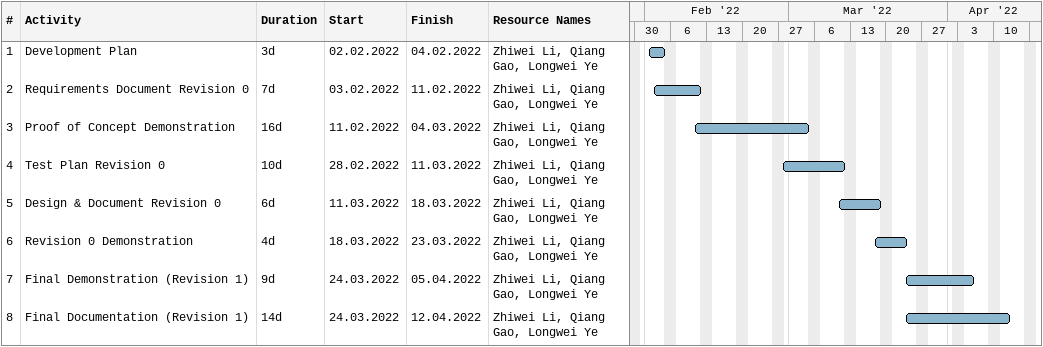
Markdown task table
| ID | Task | Duration | Start | Finish | Resources |
|---|---|---|---|---|---|
| 1 | Development Plan | 3d | 2022-02-02 | 2022-02-04 | Zhiwei Li, Qiang Gao, Longwei Ye |
| 2 | Requirements Document Revision 0 | 7d | 2022-02-03 | 2022-02-11 | Zhiwei Li, Qiang Gao, Longwei Ye |
| 3 | Proof of Concept Demonstration | 16d | 2022-02-11 | 2022-03-04 | Zhiwei Li, Qiang Gao, Longwei Ye |
| 4 | Test Plan Revision 0 | 10d | 2022-02-28 | 2022-03-11 | Zhiwei Li, Qiang Gao, Longwei Ye |
| 5 | Design & Document Revision 0 | 6d | 2022-03-11 | 2022-03-18 | Zhiwei Li, Qiang Gao, Longwei Ye |
| 6 | Revision 0 Demonstration | 4d | 2022-03-18 | 2022-03-23 | Zhiwei Li, Qiang Gao, Longwei Ye |
| 7 | Final Demonstration (Revision 1) | 9d | 2022-03-24 | 2022-04-05 | Zhiwei Li, Qiang Gao, Longwei Ye |
| 8 | Final Documentation (Revision 1) | 14d | 2022-03-24 | 2022-04-12 | Zhiwei Li, Qiang Gao, Longwei Ye |
